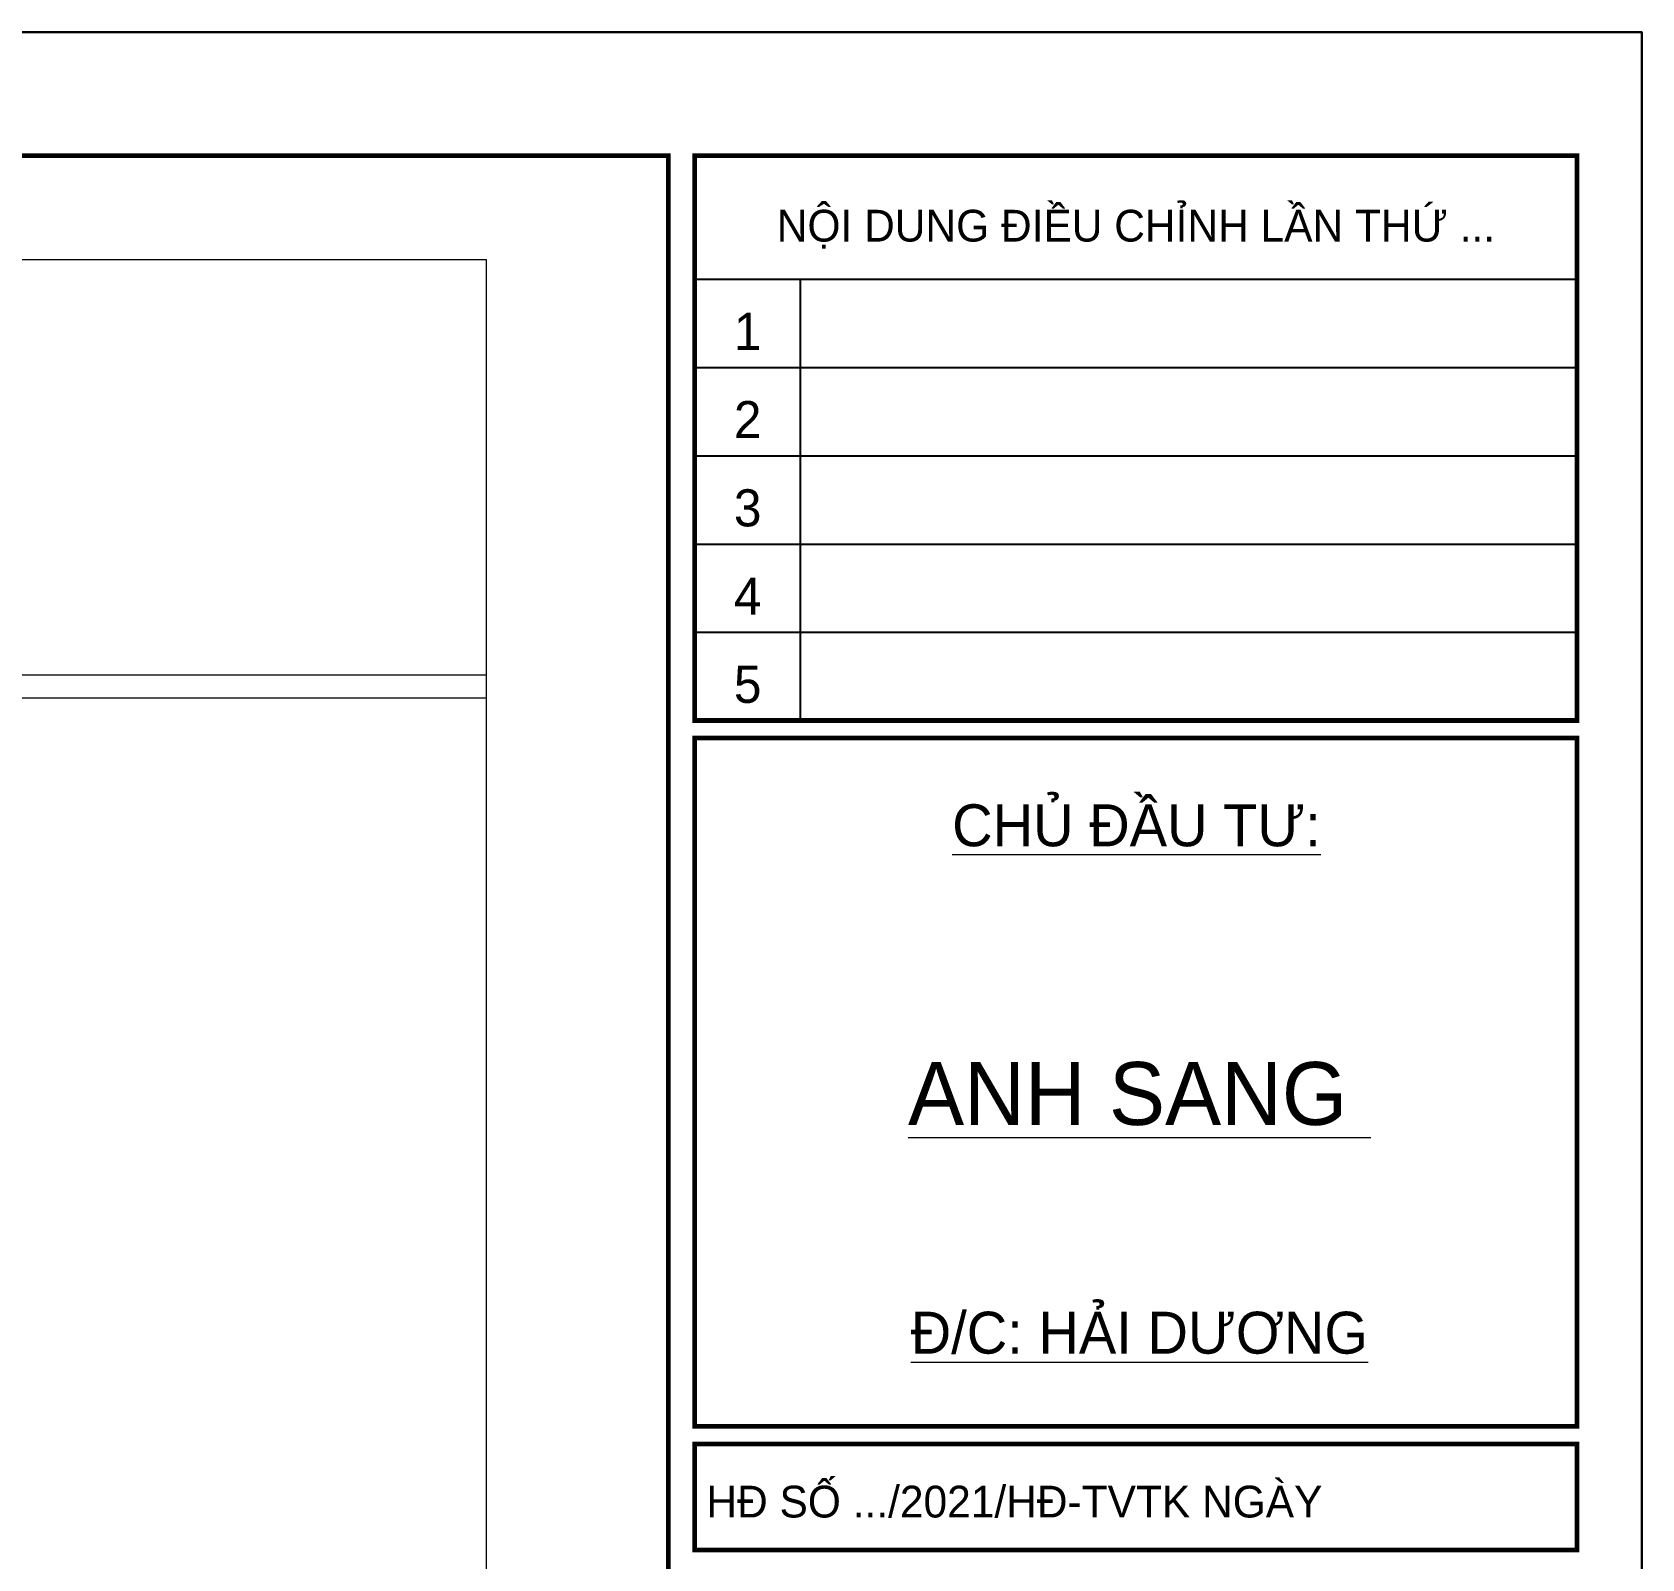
# Model space of a CAD drawing. Extents: x -2098986 to 943, y -1296280 to 73591.
# Drawn here: x -1659353 to -1650232, y -1026305 to -1017655 of the extents above; entities that cross this region are included whole.
import ezdxf
from ezdxf.enums import TextEntityAlignment as Align

# ---------------------------------------------------------------- set-up
doc = ezdxf.new("R2010")
doc.units = 0
doc.header["$LTSCALE"] = 150
for name, color, linetype, lineweight in [('05.Text', 253, 'Continuous', 18), ('11.Khung bo', 32, 'Continuous', 50), ('12.Khung', 36, 'Continuous', 25), ('LS-THAY', 7, 'Continuous', 20)]:
    doc.layers.add(name, color=color, linetype=linetype, lineweight=lineweight)
doc.layers.add('Tpl_Bound', color=1, linetype='Continuous', plot=False)
doc.styles.add('AVANT', font='')
doc.styles.add('VnAvantH', font='')
doc.styles.get('AVANT').set_extended_font_data('.VnAvant')
doc.styles.get('VnAvantH').set_extended_font_data('.VnAvantH')

# ---------------------------------------------------------------- blocks, each defined once
blk = doc.blocks.new('100')
at = {"layer": '11.Khung bo', "const_width": 26.7}
for points in [[(1860913, -945239.8), (1860913, -916940.1), (1896062.6, -916940.1), (1896062.6, -945239.8)], [(1860913, -945239.8), (1860913, -916940.1), (1896062.6, -916940.1), (1896062.6, -945239.8)], [(1860913, -945239.8), (1860913, -916940.1), (1896062.6, -916940.1), (1896062.6, -945239.8)], [(1896212.6, -920140), (1896212.6, -916940.1), (1901212.6, -916940.1), (1901212.6, -920140)], [(1896212.6, -920140), (1896212.6, -916940.1), (1901212.6, -916940.1), (1901212.6, -920140)], [(1896212.6, -920140), (1896212.6, -916940.1), (1901212.6, -916940.1), (1901212.6, -920140)], [(1896212.6, -924140), (1901212.6, -924140), (1901212.6, -920240), (1896212.6, -920240)], [(1896212.6, -924140), (1901212.6, -924140), (1901212.6, -920240), (1896212.6, -920240)], [(1896212.6, -924140), (1901212.6, -924140), (1901212.6, -920240), (1896212.6, -920240)], [(1896212.6, -924840), (1901212.6, -924840), (1901212.6, -924240), (1896212.6, -924240)], [(1896212.6, -924840), (1901212.6, -924840), (1901212.6, -924240), (1896212.6, -924240)], [(1896212.6, -924840), (1901212.6, -924840), (1901212.6, -924240), (1896212.6, -924240)]]:
    blk.add_lwpolyline(points, close=True, dxfattribs=at)
at = {"layer": '12.Khung'}
for p, q in [((1896212.6, -917640.1), (1901212.6, -917640.1)), ((1896212.6, -917640.1), (1901212.6, -917640.1)), ((1896212.6, -917640.1), (1901212.6, -917640.1)), ((1896812.6, -920140), (1896812.6, -917640.1)), ((1896812.6, -920140), (1896812.6, -917640.1)), ((1896812.6, -920140), (1896812.6, -917640.1)), ((1896212.6, -918140.1), (1901212.6, -918140.1)), ((1896212.6, -918140.1), (1901212.6, -918140.1)), ((1896212.6, -918140.1), (1901212.6, -918140.1)), ((1896212.6, -918640.1), (1901212.6, -918640.1)), ((1896212.6, -918640.1), (1901212.6, -918640.1)), ((1896212.6, -918640.1), (1901212.6, -918640.1)), ((1896212.6, -919140.1), (1901212.6, -919140.1)), ((1896212.6, -919140.1), (1901212.6, -919140.1)), ((1896212.6, -919140.1), (1901212.6, -919140.1)), ((1896212.6, -919640.1), (1901212.6, -919640.1)), ((1896212.6, -919640.1), (1901212.6, -919640.1)), ((1896212.6, -919640.1), (1901212.6, -919640.1))]:
    blk.add_line(p, q, dxfattribs=at)
blk.add_lwpolyline([(1901579.2, -945939.8), (1901579.2, -916240.1), (1859579.6, -916240.1), (1859579.6, -945939.8)], close=True, dxfattribs=at)
blk.add_lwpolyline([(1901579.2, -945939.8), (1901579.2, -916240.1), (1859579.6, -916240.1), (1859579.6, -945939.8)], close=True, dxfattribs=at)
blk.add_lwpolyline([(1901579.2, -945939.8), (1901579.2, -916240.1), (1859579.6, -916240.1), (1859579.6, -945939.8)], close=True, dxfattribs=at)
at = {"layer": '05.Text', "style": 'VnAvantH'}
for s, p in [('Néi dung ®iÒu chØnh lÇn thø ...', (1898712.6, -917329.1)), ('H§ sè .../2021/H§-TVTK ngµy ', (1898057.4, -924540))]:
    blk.add_text(s, height=179.998, dxfattribs=at).set_placement(p, align=Align.MIDDLE)
at = {"layer": '05.Text'}
for s, height, style, p in [('1', 210, 'AVANT', (1896512.6, -918040.1)), ('2', 210, 'AVANT', (1896512.6, -918540.1)), ('3', 210, 'AVANT', (1896512.6, -919040.1)), ('4', 210, 'AVANT', (1896512.6, -919540.1)), ('5', 210, 'AVANT', (1896512.6, -920040)), ('%%uChñ ®Çu t\xad:', 237.598, 'VnAvantH', (1898715.8, -920852.7)), ('%%Uanh sang ', 356.397, 'VnAvantH', (1898732, -922431.7)), ('%%U®/c: h¶i d\xad¬ng', 237.598, 'VnAvantH', (1898732, -923727.6))]:
    blk.add_text(s, height=height, dxfattribs=dict(at, style=style)).set_placement(p, align=Align.CENTER)

msp = doc.modelspace()

# ---------------------------------------------------------------- linework, layer by layer
at = {"layer": 'LS-THAY'}
for p, q in [((-1689670.4, -1021297), (-1656781, -1021297)), ((-1689670.4, -1021427.1), (-1656781, -1021427.1))]:
    msp.add_line(p, q, dxfattribs=at)
msp.add_lwpolyline([(-1689670.4, -1018944.3), (-1656781, -1018944.3), (-1656781, -1046311.5), (-1689670.4, -1046311.5)], close=True, dxfattribs=at)
at = {"layer": 'Tpl_Bound', "color": 1}
msp.add_lwpolyline([(-1692231.6, -1047355.5), (-1692231.6, -1017655.5), (-1650231.6, -1017655.5), (-1650231.6, -1047355.5)], close=True, dxfattribs=at)

# ---------------------------------------------------------------- block references
at = {"layer": '05.Text', "xscale": 1.000009185772931, "yscale": 1.000009185772931, "zscale": 1.000009185772931}
msp.add_blockref('100', (-3551828.3, -101407), dxfattribs=at)

doc.saveas('drawing.dxf')
